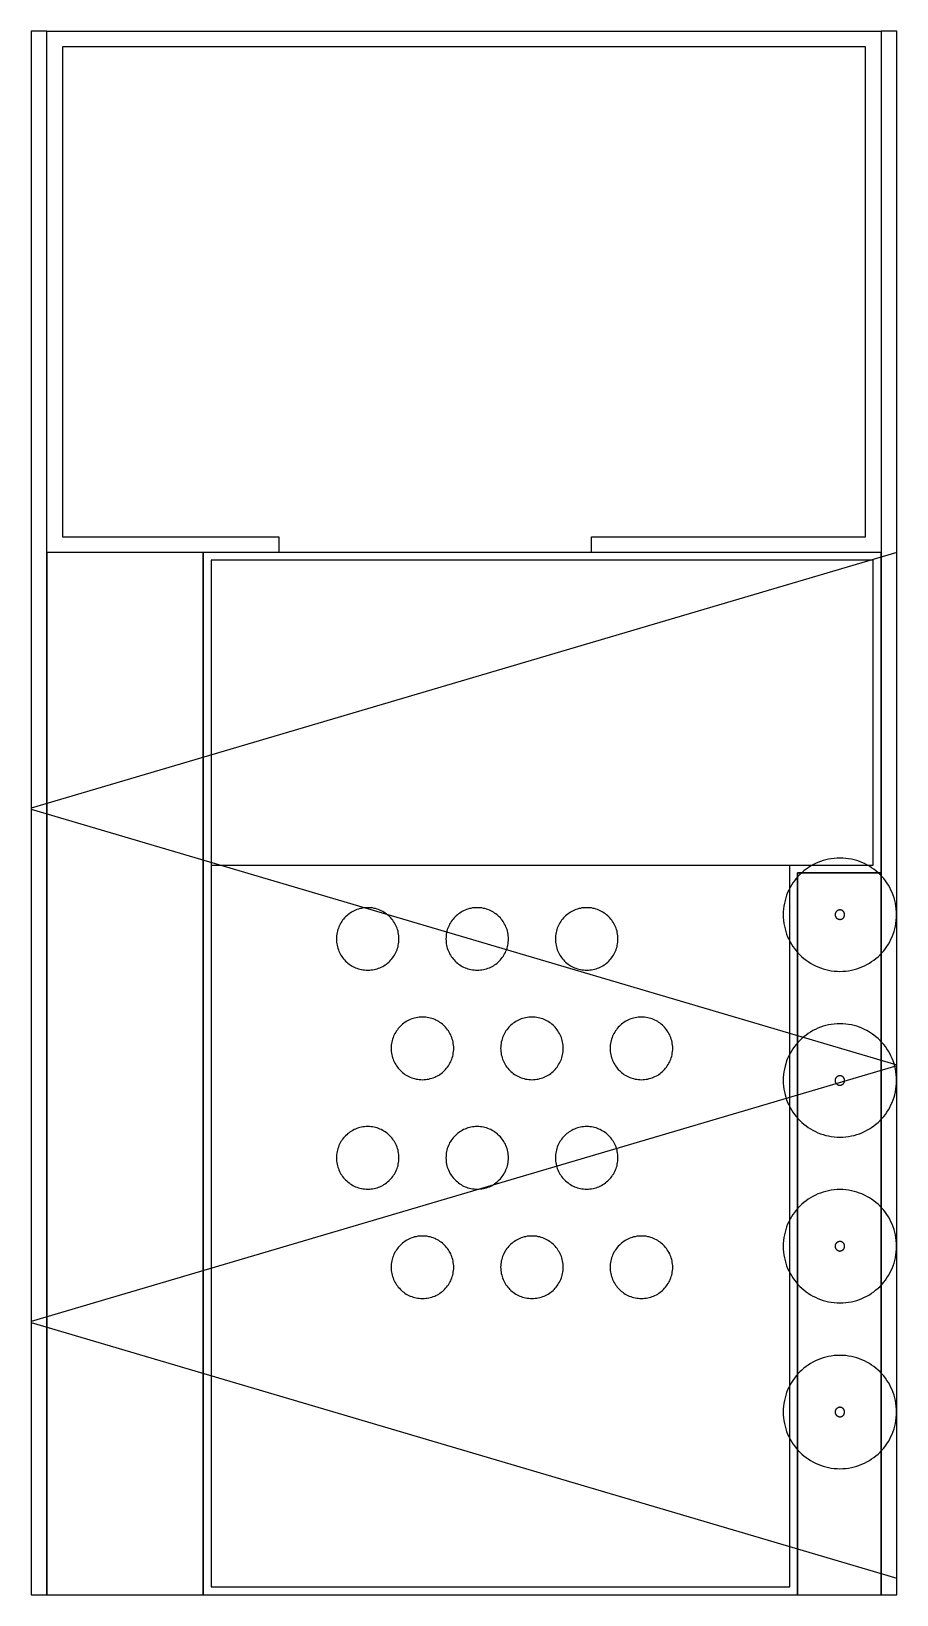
# Model space of a CAD drawing. Header units: inches. Extents: x -452 to 212, y -400 to 800.
import ezdxf

# ---------------------------------------------------------------- set-up
doc = ezdxf.new("R2010")
doc.units = ezdxf.units.IN
doc.header["$MEASUREMENT"] = 0
doc.layers.get('0').update_dxf_attribs({"true_color": 0xffffff})

# ---------------------------------------------------------------- blocks, each defined once
blk = doc.blocks.new('Line001')
at = {"color": 0}
blk.add_lwpolyline([(0, 800), (0, -400), (12, -400), (12, 800)], close=True, dxfattribs=at)

msp = doc.modelspace()

# ---------------------------------------------------------------- linework, layer by layer
at = {"color": 92, "true_color": 0x0fcd11}
msp.add_lwpolyline([(-22.1, 412), (188, 412), (188, 788), (-428, 788), (-428, 412), (-262.1, 412), (-262.1, 400), (-440, 400), (-440, 800), (200, 800), (200, 400), (-22.1, 400)], close=True, dxfattribs=at)
at = {"color": 83, "true_color": 0x83db4b}
msp.add_lwpolyline([(-320, 400), (-440, 400), (-440, -400), (-320, -400)], close=True, dxfattribs=at)
at = {"color": 190, "true_color": 0x7509ff}
msp.add_lwpolyline([(200, 400), (-320, 400), (-320, -400), (200, -400)], close=True, dxfattribs=at)
at = {"color": 46, "true_color": 0x755117}
for points in [[(200, 400), (-320, 400), (-320, -400), (136, -400), (136, 154), (200, 154)], [(194, 394), (-314, 394), (-314, -394), (130, -394), (130, 160), (194, 160)]]:
    msp.add_lwpolyline(points, close=True, dxfattribs=at)
at = {"color": 8, "true_color": 0x8e886c}
msp.add_lwpolyline([(194, 394), (-314, 394), (-314, 160), (194, 160)], close=True, dxfattribs=at)
at = {"color": 96, "true_color": 0x068706}
for points in [[(211.9, 121.9), (211.9, 124.2), (211.7, 126.4), (211.4, 128.6), (211, 130.7), (210.5, 132.8), (210, 134.9), (209.3, 136.9), (208.5, 138.9), (207.6, 140.8), (206.7, 142.7), (205.6, 144.5), (204.5, 146.3), (203.3, 148), (202, 149.6), (200.6, 151.2), (199.2, 152.7), (197.7, 154.1), (196.1, 155.5), (194.4, 156.8), (192.7, 158), (191, 159.1), (189.1, 160.2), (187.3, 161.2), (185.3, 162), (183.4, 162.8), (181.3, 163.5), (179.3, 164.1), (177.2, 164.6), (175, 164.9), (172.9, 165.2), (170.6, 165.4), (168.4, 165.4), (166.2, 165.4), (164, 165.2), (161.8, 164.9), (159.6, 164.6), (157.5, 164.1), (155.5, 163.5), (153.5, 162.8), (151.5, 162), (149.6, 161.2), (147.7, 160.2), (145.9, 159.1), (144.1, 158), (142.4, 156.8), (140.7, 155.5), (139.2, 154.1), (137.7, 152.7), (136.2, 151.2), (134.8, 149.6), (133.6, 148), (132.3, 146.3), (131.2, 144.5), (130.2, 142.7), (129.2, 140.8), (128.3, 138.9), (127.5, 136.9), (126.9, 134.9), (126.3, 132.8), (125.8, 130.7), (125.4, 128.6), (125.1, 126.4), (125, 124.2), (124.9, 121.9), (125, 119.7), (125.1, 117.5), (125.4, 115.3), (125.8, 113.2), (126.3, 111.1), (126.9, 109), (127.5, 107), (128.3, 105), (129.2, 103.1), (130.2, 101.2), (131.2, 99.4), (132.3, 97.6), (133.6, 95.9), (134.8, 94.3), (136.2, 92.7), (137.7, 91.2), (139.2, 89.7), (140.7, 88.4), (142.4, 87.1), (144.1, 85.9), (145.9, 84.7), (147.7, 83.7), (149.6, 82.7), (151.5, 81.9), (153.5, 81.1), (155.5, 80.4), (157.5, 79.8), (159.6, 79.3), (161.8, 78.9), (164, 78.7), (166.2, 78.5), (168.4, 78.4), (170.6, 78.5), (172.9, 78.7), (175, 78.9), (177.2, 79.3), (179.3, 79.8), (181.3, 80.4), (183.4, 81.1), (185.3, 81.9), (187.3, 82.7), (189.1, 83.7), (191, 84.7), (192.7, 85.9), (194.4, 87.1), (196.1, 88.4), (197.7, 89.7), (199.2, 91.2), (200.6, 92.7), (202, 94.3), (203.3, 95.9), (204.5, 97.6), (205.6, 99.4), (206.7, 101.2), (207.6, 103.1), (208.5, 105), (209.3, 107), (210, 109), (210.5, 111.1), (211, 113.2), (211.4, 115.3), (211.7, 117.5), (211.9, 119.7)], [(172, 121.9), (172, 122.1), (172, 122.3), (172, 122.5), (172, 122.7), (171.9, 122.9), (171.9, 123), (171.8, 123.2), (171.8, 123.4), (171.7, 123.5), (171.6, 123.7), (171.5, 123.8), (171.4, 124), (171.3, 124.1), (171.2, 124.3), (171.1, 124.4), (171, 124.5), (170.8, 124.6), (170.7, 124.7), (170.6, 124.9), (170.4, 125), (170.3, 125.1), (170.1, 125.1), (170, 125.2), (169.8, 125.3), (169.7, 125.4), (169.5, 125.4), (169.3, 125.5), (169.1, 125.5), (169, 125.5), (168.8, 125.6), (168.6, 125.6), (168.4, 125.6), (168.2, 125.6), (168, 125.6), (167.9, 125.5), (167.7, 125.5), (167.5, 125.5), (167.3, 125.4), (167.2, 125.4), (167, 125.3), (166.8, 125.2), (166.7, 125.1), (166.5, 125.1), (166.4, 125), (166.2, 124.9), (166.1, 124.7), (166, 124.6), (165.8, 124.5), (165.7, 124.4), (165.6, 124.3), (165.5, 124.1), (165.4, 124), (165.3, 123.8), (165.2, 123.7), (165.1, 123.5), (165.1, 123.4), (165, 123.2), (164.9, 123), (164.9, 122.9), (164.8, 122.7), (164.8, 122.5), (164.8, 122.3), (164.8, 122.1), (164.8, 121.9), (164.8, 121.8), (164.8, 121.6), (164.8, 121.4), (164.8, 121.2), (164.9, 121), (164.9, 120.9), (165, 120.7), (165.1, 120.5), (165.1, 120.4), (165.2, 120.2), (165.3, 120.1), (165.4, 119.9), (165.5, 119.8), (165.6, 119.6), (165.7, 119.5), (165.8, 119.4), (166, 119.3), (166.1, 119.1), (166.2, 119), (166.4, 118.9), (166.5, 118.8), (166.7, 118.8), (166.8, 118.7), (167, 118.6), (167.2, 118.5), (167.3, 118.5), (167.5, 118.4), (167.7, 118.4), (167.9, 118.4), (168, 118.3), (168.2, 118.3), (168.4, 118.3), (168.6, 118.3), (168.8, 118.3), (169, 118.4), (169.1, 118.4), (169.3, 118.4), (169.5, 118.5), (169.7, 118.5), (169.8, 118.6), (170, 118.7), (170.1, 118.8), (170.3, 118.8), (170.4, 118.9), (170.6, 119), (170.7, 119.1), (170.8, 119.3), (171, 119.4), (171.1, 119.5), (171.2, 119.6), (171.3, 119.8), (171.4, 119.9), (171.5, 120.1), (171.6, 120.2), (171.7, 120.4), (171.8, 120.5), (171.8, 120.7), (171.9, 120.9), (171.9, 121), (172, 121.2), (172, 121.4), (172, 121.6), (172, 121.8)], [(211.9, -5.3), (211.9, -3.1), (211.7, -0.8), (211.4, 1.3), (211, 3.5), (210.5, 5.6), (210, 7.6), (209.3, 9.7), (208.5, 11.6), (207.6, 13.6), (206.7, 15.4), (205.6, 17.3), (204.5, 19), (203.3, 20.7), (202, 22.4), (200.6, 23.9), (199.2, 25.5), (197.7, 26.9), (196.1, 28.3), (194.4, 29.6), (192.7, 30.8), (191, 31.9), (189.1, 33), (187.3, 33.9), (185.3, 34.8), (183.4, 35.6), (181.3, 36.3), (179.3, 36.8), (177.2, 37.3), (175, 37.7), (172.9, 38), (170.6, 38.2), (168.4, 38.2), (166.2, 38.2), (164, 38), (161.8, 37.7), (159.6, 37.3), (157.5, 36.8), (155.5, 36.3), (153.5, 35.6), (151.5, 34.8), (149.6, 33.9), (147.7, 33), (145.9, 31.9), (144.1, 30.8), (142.4, 29.6), (140.7, 28.3), (139.2, 26.9), (137.7, 25.5), (136.2, 23.9), (134.8, 22.4), (133.6, 20.7), (132.3, 19), (131.2, 17.3), (130.2, 15.4), (129.2, 13.6), (128.3, 11.6), (127.5, 9.7), (126.9, 7.6), (126.3, 5.6), (125.8, 3.5), (125.4, 1.3), (125.1, -0.8), (125, -3.1), (124.9, -5.3), (125, -7.5), (125.1, -9.7), (125.4, -11.9), (125.8, -14.1), (126.3, -16.2), (126.9, -18.2), (127.5, -20.2), (128.3, -22.2), (129.2, -24.1), (130.2, -26), (131.2, -27.8), (132.3, -29.6), (133.6, -31.3), (134.8, -33), (136.2, -34.5), (137.7, -36), (139.2, -37.5), (140.7, -38.9), (142.4, -40.1), (144.1, -41.4), (145.9, -42.5), (147.7, -43.5), (149.6, -44.5), (151.5, -45.4), (153.5, -46.2), (155.5, -46.8), (157.5, -47.4), (159.6, -47.9), (161.8, -48.3), (164, -48.6), (166.2, -48.7), (168.4, -48.8), (170.6, -48.7), (172.9, -48.6), (175, -48.3), (177.2, -47.9), (179.3, -47.4), (181.3, -46.8), (183.4, -46.2), (185.3, -45.4), (187.3, -44.5), (189.1, -43.5), (191, -42.5), (192.7, -41.4), (194.4, -40.1), (196.1, -38.9), (197.7, -37.5), (199.2, -36), (200.6, -34.5), (202, -33), (203.3, -31.3), (204.5, -29.6), (205.6, -27.8), (206.7, -26), (207.6, -24.1), (208.5, -22.2), (209.3, -20.2), (210, -18.2), (210.5, -16.2), (211, -14.1), (211.4, -11.9), (211.7, -9.7), (211.9, -7.5)], [(172, -5.3), (172, -5.1), (172, -4.9), (172, -4.7), (172, -4.6), (171.9, -4.4), (171.9, -4.2), (171.8, -4), (171.8, -3.9), (171.7, -3.7), (171.6, -3.6), (171.5, -3.4), (171.4, -3.3), (171.3, -3.1), (171.2, -3), (171.1, -2.9), (171, -2.7), (170.8, -2.6), (170.7, -2.5), (170.6, -2.4), (170.4, -2.3), (170.3, -2.2), (170.1, -2.1), (170, -2), (169.8, -1.9), (169.7, -1.9), (169.5, -1.8), (169.3, -1.8), (169.1, -1.7), (169, -1.7), (168.8, -1.7), (168.6, -1.7), (168.4, -1.7), (168.2, -1.7), (168, -1.7), (167.9, -1.7), (167.7, -1.7), (167.5, -1.8), (167.3, -1.8), (167.2, -1.9), (167, -1.9), (166.8, -2), (166.7, -2.1), (166.5, -2.2), (166.4, -2.3), (166.2, -2.4), (166.1, -2.5), (166, -2.6), (165.8, -2.7), (165.7, -2.9), (165.6, -3), (165.5, -3.1), (165.4, -3.3), (165.3, -3.4), (165.2, -3.6), (165.1, -3.7), (165.1, -3.9), (165, -4), (164.9, -4.2), (164.9, -4.4), (164.8, -4.6), (164.8, -4.7), (164.8, -4.9), (164.8, -5.1), (164.8, -5.3), (164.8, -5.5), (164.8, -5.7), (164.8, -5.8), (164.8, -6), (164.9, -6.2), (164.9, -6.4), (165, -6.5), (165.1, -6.7), (165.1, -6.9), (165.2, -7), (165.3, -7.2), (165.4, -7.3), (165.5, -7.5), (165.6, -7.6), (165.7, -7.7), (165.8, -7.9), (166, -8), (166.1, -8.1), (166.2, -8.2), (166.4, -8.3), (166.5, -8.4), (166.7, -8.5), (166.8, -8.6), (167, -8.6), (167.2, -8.7), (167.3, -8.8), (167.5, -8.8), (167.7, -8.9), (167.9, -8.9), (168, -8.9), (168.2, -8.9), (168.4, -8.9), (168.6, -8.9), (168.8, -8.9), (169, -8.9), (169.1, -8.9), (169.3, -8.8), (169.5, -8.8), (169.7, -8.7), (169.8, -8.6), (170, -8.6), (170.1, -8.5), (170.3, -8.4), (170.4, -8.3), (170.6, -8.2), (170.7, -8.1), (170.8, -8), (171, -7.9), (171.1, -7.7), (171.2, -7.6), (171.3, -7.5), (171.4, -7.3), (171.5, -7.2), (171.6, -7), (171.7, -6.9), (171.8, -6.7), (171.8, -6.5), (171.9, -6.4), (171.9, -6.2), (172, -6), (172, -5.8), (172, -5.7), (172, -5.5)], [(211.9, -132.5), (211.9, -130.3), (211.7, -128.1), (211.4, -125.9), (211, -123.8), (210.5, -121.7), (210, -119.6), (209.3, -117.6), (208.5, -115.6), (207.6, -113.7), (206.7, -111.8), (205.6, -110), (204.5, -108.2), (203.3, -106.5), (202, -104.9), (200.6, -103.3), (199.2, -101.8), (197.7, -100.3), (196.1, -99), (194.4, -97.7), (192.7, -96.5), (191, -95.3), (189.1, -94.3), (187.3, -93.3), (185.3, -92.4), (183.4, -91.7), (181.3, -91), (179.3, -90.4), (177.2, -89.9), (175, -89.5), (172.9, -89.3), (170.6, -89.1), (168.4, -89), (166.2, -89.1), (164, -89.3), (161.8, -89.5), (159.6, -89.9), (157.5, -90.4), (155.5, -91), (153.5, -91.7), (151.5, -92.4), (149.6, -93.3), (147.7, -94.3), (145.9, -95.3), (144.1, -96.5), (142.4, -97.7), (140.7, -99), (139.2, -100.3), (137.7, -101.8), (136.2, -103.3), (134.8, -104.9), (133.6, -106.5), (132.3, -108.2), (131.2, -110), (130.2, -111.8), (129.2, -113.7), (128.3, -115.6), (127.5, -117.6), (126.9, -119.6), (126.3, -121.7), (125.8, -123.8), (125.4, -125.9), (125.1, -128.1), (125, -130.3), (124.9, -132.5), (125, -134.8), (125.1, -137), (125.4, -139.2), (125.8, -141.3), (126.3, -143.4), (126.9, -145.5), (127.5, -147.5), (128.3, -149.5), (129.2, -151.4), (130.2, -153.3), (131.2, -155.1), (132.3, -156.8), (133.6, -158.6), (134.8, -160.2), (136.2, -161.8), (137.7, -163.3), (139.2, -164.7), (140.7, -166.1), (142.4, -167.4), (144.1, -168.6), (145.9, -169.7), (147.7, -170.8), (149.6, -171.7), (151.5, -172.6), (153.5, -173.4), (155.5, -174.1), (157.5, -174.7), (159.6, -175.2), (161.8, -175.5), (164, -175.8), (166.2, -176), (168.4, -176), (170.6, -176), (172.9, -175.8), (175, -175.5), (177.2, -175.2), (179.3, -174.7), (181.3, -174.1), (183.4, -173.4), (185.3, -172.6), (187.3, -171.7), (189.1, -170.8), (191, -169.7), (192.7, -168.6), (194.4, -167.4), (196.1, -166.1), (197.7, -164.7), (199.2, -163.3), (200.6, -161.8), (202, -160.2), (203.3, -158.6), (204.5, -156.8), (205.6, -155.1), (206.7, -153.3), (207.6, -151.4), (208.5, -149.5), (209.3, -147.5), (210, -145.5), (210.5, -143.4), (211, -141.3), (211.4, -139.2), (211.7, -137), (211.9, -134.8)], [(172, -132.5), (172, -132.3), (172, -132.2), (172, -132), (172, -131.8), (171.9, -131.6), (171.9, -131.5), (171.8, -131.3), (171.8, -131.1), (171.7, -131), (171.6, -130.8), (171.5, -130.6), (171.4, -130.5), (171.3, -130.4), (171.2, -130.2), (171.1, -130.1), (171, -130), (170.8, -129.8), (170.7, -129.7), (170.6, -129.6), (170.4, -129.5), (170.3, -129.4), (170.1, -129.3), (170, -129.3), (169.8, -129.2), (169.7, -129.1), (169.5, -129.1), (169.3, -129), (169.1, -129), (169, -128.9), (168.8, -128.9), (168.6, -128.9), (168.4, -128.9), (168.2, -128.9), (168, -128.9), (167.9, -128.9), (167.7, -129), (167.5, -129), (167.3, -129.1), (167.2, -129.1), (167, -129.2), (166.8, -129.3), (166.7, -129.3), (166.5, -129.4), (166.4, -129.5), (166.2, -129.6), (166.1, -129.7), (166, -129.8), (165.8, -130), (165.7, -130.1), (165.6, -130.2), (165.5, -130.4), (165.4, -130.5), (165.3, -130.6), (165.2, -130.8), (165.1, -131), (165.1, -131.1), (165, -131.3), (164.9, -131.5), (164.9, -131.6), (164.8, -131.8), (164.8, -132), (164.8, -132.2), (164.8, -132.3), (164.8, -132.5), (164.8, -132.7), (164.8, -132.9), (164.8, -133.1), (164.8, -133.3), (164.9, -133.4), (164.9, -133.6), (165, -133.8), (165.1, -133.9), (165.1, -134.1), (165.2, -134.3), (165.3, -134.4), (165.4, -134.6), (165.5, -134.7), (165.6, -134.8), (165.7, -135), (165.8, -135.1), (166, -135.2), (166.1, -135.3), (166.2, -135.4), (166.4, -135.5), (166.5, -135.6), (166.7, -135.7), (166.8, -135.8), (167, -135.9), (167.2, -135.9), (167.3, -136), (167.5, -136), (167.7, -136.1), (167.9, -136.1), (168, -136.1), (168.2, -136.2), (168.4, -136.2), (168.6, -136.2), (168.8, -136.1), (169, -136.1), (169.1, -136.1), (169.3, -136), (169.5, -136), (169.7, -135.9), (169.8, -135.9), (170, -135.8), (170.1, -135.7), (170.3, -135.6), (170.4, -135.5), (170.6, -135.4), (170.7, -135.3), (170.8, -135.2), (171, -135.1), (171.1, -135), (171.2, -134.8), (171.3, -134.7), (171.4, -134.6), (171.5, -134.4), (171.6, -134.3), (171.7, -134.1), (171.8, -133.9), (171.8, -133.8), (171.9, -133.6), (171.9, -133.4), (172, -133.3), (172, -133.1), (172, -132.9), (172, -132.7)], [(211.9, -259.8), (211.9, -257.5), (211.7, -255.3), (211.4, -253.2), (211, -251), (210.5, -248.9), (210, -246.8), (209.3, -244.8), (208.5, -242.8), (207.6, -240.9), (206.7, -239), (205.6, -237.2), (204.5, -235.5), (203.3, -233.8), (202, -232.1), (200.6, -230.5), (199.2, -229), (197.7, -227.6), (196.1, -226.2), (194.4, -224.9), (192.7, -223.7), (191, -222.6), (189.1, -221.5), (187.3, -220.6), (185.3, -219.7), (183.4, -218.9), (181.3, -218.2), (179.3, -217.6), (177.2, -217.2), (175, -216.8), (172.9, -216.5), (170.6, -216.3), (168.4, -216.3), (166.2, -216.3), (164, -216.5), (161.8, -216.8), (159.6, -217.2), (157.5, -217.6), (155.5, -218.2), (153.5, -218.9), (151.5, -219.7), (149.6, -220.6), (147.7, -221.5), (145.9, -222.6), (144.1, -223.7), (142.4, -224.9), (140.7, -226.2), (139.2, -227.6), (137.7, -229), (136.2, -230.5), (134.8, -232.1), (133.6, -233.8), (132.3, -235.5), (131.2, -237.2), (130.2, -239), (129.2, -240.9), (128.3, -242.8), (127.5, -244.8), (126.9, -246.8), (126.3, -248.9), (125.8, -251), (125.4, -253.2), (125.1, -255.3), (125, -257.5), (124.9, -259.8), (125, -262), (125.1, -264.2), (125.4, -266.4), (125.8, -268.5), (126.3, -270.6), (126.9, -272.7), (127.5, -274.7), (128.3, -276.7), (129.2, -278.6), (130.2, -280.5), (131.2, -282.3), (132.3, -284.1), (133.6, -285.8), (134.8, -287.4), (136.2, -289), (137.7, -290.5), (139.2, -292), (140.7, -293.3), (142.4, -294.6), (144.1, -295.8), (145.9, -297), (147.7, -298), (149.6, -299), (151.5, -299.9), (153.5, -300.6), (155.5, -301.3), (157.5, -301.9), (159.6, -302.4), (161.8, -302.8), (164, -303.1), (166.2, -303.2), (168.4, -303.3), (170.6, -303.2), (172.9, -303.1), (175, -302.8), (177.2, -302.4), (179.3, -301.9), (181.3, -301.3), (183.4, -300.6), (185.3, -299.9), (187.3, -299), (189.1, -298), (191, -297), (192.7, -295.8), (194.4, -294.6), (196.1, -293.3), (197.7, -292), (199.2, -290.5), (200.6, -289), (202, -287.4), (203.3, -285.8), (204.5, -284.1), (205.6, -282.3), (206.7, -280.5), (207.6, -278.6), (208.5, -276.7), (209.3, -274.7), (210, -272.7), (210.5, -270.6), (211, -268.5), (211.4, -266.4), (211.7, -264.2), (211.9, -262)], [(172, -259.8), (172, -259.6), (172, -259.4), (172, -259.2), (172, -259), (171.9, -258.9), (171.9, -258.7), (171.8, -258.5), (171.8, -258.4), (171.7, -258.2), (171.6, -258), (171.5, -257.9), (171.4, -257.7), (171.3, -257.6), (171.2, -257.5), (171.1, -257.3), (171, -257.2), (170.8, -257.1), (170.7, -257), (170.6, -256.9), (170.4, -256.8), (170.3, -256.7), (170.1, -256.6), (170, -256.5), (169.8, -256.4), (169.7, -256.4), (169.5, -256.3), (169.3, -256.3), (169.1, -256.2), (169, -256.2), (168.8, -256.2), (168.6, -256.1), (168.4, -256.1), (168.2, -256.1), (168, -256.2), (167.9, -256.2), (167.7, -256.2), (167.5, -256.3), (167.3, -256.3), (167.2, -256.4), (167, -256.4), (166.8, -256.5), (166.7, -256.6), (166.5, -256.7), (166.4, -256.8), (166.2, -256.9), (166.1, -257), (166, -257.1), (165.8, -257.2), (165.7, -257.3), (165.6, -257.5), (165.5, -257.6), (165.4, -257.7), (165.3, -257.9), (165.2, -258), (165.1, -258.2), (165.1, -258.4), (165, -258.5), (164.9, -258.7), (164.9, -258.9), (164.8, -259), (164.8, -259.2), (164.8, -259.4), (164.8, -259.6), (164.8, -259.8), (164.8, -260), (164.8, -260.1), (164.8, -260.3), (164.8, -260.5), (164.9, -260.7), (164.9, -260.8), (165, -261), (165.1, -261.2), (165.1, -261.3), (165.2, -261.5), (165.3, -261.7), (165.4, -261.8), (165.5, -261.9), (165.6, -262.1), (165.7, -262.2), (165.8, -262.3), (166, -262.5), (166.1, -262.6), (166.2, -262.7), (166.4, -262.8), (166.5, -262.9), (166.7, -263), (166.8, -263), (167, -263.1), (167.2, -263.2), (167.3, -263.2), (167.5, -263.3), (167.7, -263.3), (167.9, -263.4), (168, -263.4), (168.2, -263.4), (168.4, -263.4), (168.6, -263.4), (168.8, -263.4), (169, -263.4), (169.1, -263.3), (169.3, -263.3), (169.5, -263.2), (169.7, -263.2), (169.8, -263.1), (170, -263), (170.1, -263), (170.3, -262.9), (170.4, -262.8), (170.6, -262.7), (170.7, -262.6), (170.8, -262.5), (171, -262.3), (171.1, -262.2), (171.2, -262.1), (171.3, -261.9), (171.4, -261.8), (171.5, -261.7), (171.6, -261.5), (171.7, -261.3), (171.8, -261.2), (171.8, -261), (171.9, -260.8), (171.9, -260.7), (172, -260.5), (172, -260.3), (172, -260.1), (172, -260)]]:
    msp.add_lwpolyline(points, close=True, dxfattribs=at)
at = {"color": 190, "true_color": 0x6f17f7}
msp.add_lwpolyline([(200, 154), (136, 154), (136, -400), (200, -400)], close=True, dxfattribs=at)
at = {"color": 63, "true_color": 0xadbb4f}
for points in [[(-169.9, 103.3), (-169.9, 104.6), (-170, 105.8), (-170.2, 107), (-170.4, 108.2), (-170.6, 109.3), (-171, 110.5), (-171.3, 111.6), (-171.8, 112.7), (-172.2, 113.7), (-172.8, 114.8), (-173.4, 115.8), (-174, 116.7), (-174.6, 117.7), (-175.4, 118.6), (-176.1, 119.5), (-176.9, 120.3), (-177.7, 121.1), (-178.6, 121.9), (-179.5, 122.6), (-180.5, 123.2), (-181.4, 123.9), (-182.4, 124.4), (-183.5, 125), (-184.5, 125.4), (-185.6, 125.9), (-186.7, 126.3), (-187.9, 126.6), (-189, 126.8), (-190.2, 127.1), (-191.4, 127.2), (-192.6, 127.3), (-193.9, 127.3), (-195.1, 127.3), (-196.3, 127.2), (-197.5, 127.1), (-198.7, 126.8), (-199.9, 126.6), (-201, 126.3), (-202.1, 125.9), (-203.2, 125.4), (-204.3, 125), (-205.3, 124.4), (-206.3, 123.9), (-207.3, 123.2), (-208.2, 122.6), (-209.1, 121.9), (-210, 121.1), (-210.8, 120.3), (-211.6, 119.5), (-212.4, 118.6), (-213.1, 117.7), (-213.8, 116.7), (-214.4, 115.8), (-215, 114.8), (-215.5, 113.7), (-216, 112.7), (-216.4, 111.6), (-216.8, 110.5), (-217.1, 109.3), (-217.4, 108.2), (-217.6, 107), (-217.8, 105.8), (-217.8, 104.6), (-217.9, 103.3), (-217.8, 102.1), (-217.8, 100.9), (-217.6, 99.7), (-217.4, 98.5), (-217.1, 97.3), (-216.8, 96.2), (-216.4, 95.1), (-216, 94), (-215.5, 92.9), (-215, 91.9), (-214.4, 90.9), (-213.8, 89.9), (-213.1, 89), (-212.4, 88.1), (-211.6, 87.2), (-210.8, 86.4), (-210, 85.6), (-209.1, 84.8), (-208.2, 84.1), (-207.3, 83.4), (-206.3, 82.8), (-205.3, 82.2), (-204.3, 81.7), (-203.2, 81.2), (-202.1, 80.8), (-201, 80.4), (-199.9, 80.1), (-198.7, 79.8), (-197.5, 79.6), (-196.3, 79.5), (-195.1, 79.4), (-193.9, 79.3), (-192.6, 79.4), (-191.4, 79.5), (-190.2, 79.6), (-189, 79.8), (-187.9, 80.1), (-186.7, 80.4), (-185.6, 80.8), (-184.5, 81.2), (-183.5, 81.7), (-182.4, 82.2), (-181.4, 82.8), (-180.5, 83.4), (-179.5, 84.1), (-178.6, 84.8), (-177.7, 85.6), (-176.9, 86.4), (-176.1, 87.2), (-175.4, 88.1), (-174.6, 89), (-174, 89.9), (-173.4, 90.9), (-172.8, 91.9), (-172.2, 92.9), (-171.8, 94), (-171.3, 95.1), (-171, 96.2), (-170.6, 97.3), (-170.4, 98.5), (-170.2, 99.7), (-170, 100.9), (-169.9, 102.1)], [(-85.9, 103.3), (-85.9, 104.6), (-86, 105.8), (-86.2, 107), (-86.4, 108.2), (-86.6, 109.3), (-87, 110.5), (-87.3, 111.6), (-87.8, 112.7), (-88.2, 113.7), (-88.8, 114.8), (-89.4, 115.8), (-90, 116.7), (-90.6, 117.7), (-91.4, 118.6), (-92.1, 119.5), (-92.9, 120.3), (-93.7, 121.1), (-94.6, 121.9), (-95.5, 122.6), (-96.5, 123.2), (-97.4, 123.9), (-98.4, 124.4), (-99.5, 125), (-100.5, 125.4), (-101.6, 125.9), (-102.7, 126.3), (-103.9, 126.6), (-105, 126.8), (-106.2, 127.1), (-107.4, 127.2), (-108.6, 127.3), (-109.9, 127.3), (-111.1, 127.3), (-112.3, 127.2), (-113.5, 127.1), (-114.7, 126.8), (-115.9, 126.6), (-117, 126.3), (-118.1, 125.9), (-119.2, 125.4), (-120.3, 125), (-121.3, 124.4), (-122.3, 123.9), (-123.3, 123.2), (-124.2, 122.6), (-125.1, 121.9), (-126, 121.1), (-126.8, 120.3), (-127.6, 119.5), (-128.4, 118.6), (-129.1, 117.7), (-129.8, 116.7), (-130.4, 115.8), (-131, 114.8), (-131.5, 113.7), (-132, 112.7), (-132.4, 111.6), (-132.8, 110.5), (-133.1, 109.3), (-133.4, 108.2), (-133.6, 107), (-133.8, 105.8), (-133.8, 104.6), (-133.9, 103.3), (-133.8, 102.1), (-133.8, 100.9), (-133.6, 99.7), (-133.4, 98.5), (-133.1, 97.3), (-132.8, 96.2), (-132.4, 95.1), (-132, 94), (-131.5, 92.9), (-131, 91.9), (-130.4, 90.9), (-129.8, 89.9), (-129.1, 89), (-128.4, 88.1), (-127.6, 87.2), (-126.8, 86.4), (-126, 85.6), (-125.1, 84.8), (-124.2, 84.1), (-123.3, 83.4), (-122.3, 82.8), (-121.3, 82.2), (-120.3, 81.7), (-119.2, 81.2), (-118.1, 80.8), (-117, 80.4), (-115.9, 80.1), (-114.7, 79.8), (-113.5, 79.6), (-112.3, 79.5), (-111.1, 79.4), (-109.9, 79.3), (-108.6, 79.4), (-107.4, 79.5), (-106.2, 79.6), (-105, 79.8), (-103.9, 80.1), (-102.7, 80.4), (-101.6, 80.8), (-100.5, 81.2), (-99.5, 81.7), (-98.4, 82.2), (-97.4, 82.8), (-96.5, 83.4), (-95.5, 84.1), (-94.6, 84.8), (-93.7, 85.6), (-92.9, 86.4), (-92.1, 87.2), (-91.4, 88.1), (-90.6, 89), (-90, 89.9), (-89.4, 90.9), (-88.8, 91.9), (-88.2, 92.9), (-87.8, 94), (-87.3, 95.1), (-87, 96.2), (-86.6, 97.3), (-86.4, 98.5), (-86.2, 99.7), (-86, 100.9), (-85.9, 102.1)], [(-1.9, 103.3), (-1.9, 104.6), (-2, 105.8), (-2.2, 107), (-2.4, 108.2), (-2.6, 109.3), (-3, 110.5), (-3.3, 111.6), (-3.8, 112.7), (-4.2, 113.7), (-4.8, 114.8), (-5.4, 115.8), (-6, 116.7), (-6.6, 117.7), (-7.4, 118.6), (-8.1, 119.5), (-8.9, 120.3), (-9.7, 121.1), (-10.6, 121.9), (-11.5, 122.6), (-12.5, 123.2), (-13.4, 123.9), (-14.4, 124.4), (-15.5, 125), (-16.5, 125.4), (-17.6, 125.9), (-18.7, 126.3), (-19.9, 126.6), (-21, 126.8), (-22.2, 127.1), (-23.4, 127.2), (-24.6, 127.3), (-25.9, 127.3), (-27.1, 127.3), (-28.3, 127.2), (-29.5, 127.1), (-30.7, 126.8), (-31.9, 126.6), (-33, 126.3), (-34.1, 125.9), (-35.2, 125.4), (-36.3, 125), (-37.3, 124.4), (-38.3, 123.9), (-39.3, 123.2), (-40.2, 122.6), (-41.1, 121.9), (-42, 121.1), (-42.8, 120.3), (-43.6, 119.5), (-44.4, 118.6), (-45.1, 117.7), (-45.8, 116.7), (-46.4, 115.8), (-47, 114.8), (-47.5, 113.7), (-48, 112.7), (-48.4, 111.6), (-48.8, 110.5), (-49.1, 109.3), (-49.4, 108.2), (-49.6, 107), (-49.8, 105.8), (-49.8, 104.6), (-49.9, 103.3), (-49.8, 102.1), (-49.8, 100.9), (-49.6, 99.7), (-49.4, 98.5), (-49.1, 97.3), (-48.8, 96.2), (-48.4, 95.1), (-48, 94), (-47.5, 92.9), (-47, 91.9), (-46.4, 90.9), (-45.8, 89.9), (-45.1, 89), (-44.4, 88.1), (-43.6, 87.2), (-42.8, 86.4), (-42, 85.6), (-41.1, 84.8), (-40.2, 84.1), (-39.3, 83.4), (-38.3, 82.8), (-37.3, 82.2), (-36.3, 81.7), (-35.2, 81.2), (-34.1, 80.8), (-33, 80.4), (-31.9, 80.1), (-30.7, 79.8), (-29.5, 79.6), (-28.3, 79.5), (-27.1, 79.4), (-25.9, 79.3), (-24.6, 79.4), (-23.4, 79.5), (-22.2, 79.6), (-21, 79.8), (-19.9, 80.1), (-18.7, 80.4), (-17.6, 80.8), (-16.5, 81.2), (-15.5, 81.7), (-14.4, 82.2), (-13.4, 82.8), (-12.5, 83.4), (-11.5, 84.1), (-10.6, 84.8), (-9.7, 85.6), (-8.9, 86.4), (-8.1, 87.2), (-7.4, 88.1), (-6.6, 89), (-6, 89.9), (-5.4, 90.9), (-4.8, 91.9), (-4.2, 92.9), (-3.8, 94), (-3.3, 95.1), (-3, 96.2), (-2.6, 97.3), (-2.4, 98.5), (-2.2, 99.7), (-2, 100.9), (-1.9, 102.1)], [(-127.9, 19.3), (-127.9, 20.6), (-128, 21.8), (-128.2, 23), (-128.4, 24.2), (-128.6, 25.3), (-129, 26.5), (-129.3, 27.6), (-129.8, 28.7), (-130.2, 29.7), (-130.8, 30.8), (-131.4, 31.8), (-132, 32.7), (-132.6, 33.7), (-133.4, 34.6), (-134.1, 35.5), (-134.9, 36.3), (-135.7, 37.1), (-136.6, 37.9), (-137.5, 38.6), (-138.5, 39.2), (-139.4, 39.9), (-140.4, 40.4), (-141.5, 41), (-142.5, 41.4), (-143.6, 41.9), (-144.7, 42.3), (-145.9, 42.6), (-147, 42.8), (-148.2, 43.1), (-149.4, 43.2), (-150.6, 43.3), (-151.9, 43.3), (-153.1, 43.3), (-154.3, 43.2), (-155.5, 43.1), (-156.7, 42.8), (-157.9, 42.6), (-159, 42.3), (-160.1, 41.9), (-161.2, 41.4), (-162.3, 41), (-163.3, 40.4), (-164.3, 39.9), (-165.3, 39.2), (-166.2, 38.6), (-167.1, 37.9), (-168, 37.1), (-168.8, 36.3), (-169.6, 35.5), (-170.4, 34.6), (-171.1, 33.7), (-171.8, 32.7), (-172.4, 31.8), (-173, 30.8), (-173.5, 29.7), (-174, 28.7), (-174.4, 27.6), (-174.8, 26.5), (-175.1, 25.3), (-175.4, 24.2), (-175.6, 23), (-175.8, 21.8), (-175.8, 20.6), (-175.9, 19.3), (-175.8, 18.1), (-175.8, 16.9), (-175.6, 15.7), (-175.4, 14.5), (-175.1, 13.3), (-174.8, 12.2), (-174.4, 11.1), (-174, 10), (-173.5, 8.9), (-173, 7.9), (-172.4, 6.9), (-171.8, 5.9), (-171.1, 5), (-170.4, 4.1), (-169.6, 3.2), (-168.8, 2.4), (-168, 1.6), (-167.1, 0.8), (-166.2, 0.1), (-165.3, -0.6), (-164.3, -1.2), (-163.3, -1.8), (-162.3, -2.3), (-161.2, -2.8), (-160.1, -3.2), (-159, -3.6), (-157.9, -3.9), (-156.7, -4.2), (-155.5, -4.4), (-154.3, -4.5), (-153.1, -4.6), (-151.9, -4.7), (-150.6, -4.6), (-149.4, -4.5), (-148.2, -4.4), (-147, -4.2), (-145.9, -3.9), (-144.7, -3.6), (-143.6, -3.2), (-142.5, -2.8), (-141.5, -2.3), (-140.4, -1.8), (-139.4, -1.2), (-138.5, -0.6), (-137.5, 0.1), (-136.6, 0.8), (-135.7, 1.6), (-134.9, 2.4), (-134.1, 3.2), (-133.4, 4.1), (-132.6, 5), (-132, 5.9), (-131.4, 6.9), (-130.8, 7.9), (-130.2, 8.9), (-129.8, 10), (-129.3, 11.1), (-129, 12.2), (-128.6, 13.3), (-128.4, 14.5), (-128.2, 15.7), (-128, 16.9), (-127.9, 18.1)], [(-43.9, 19.3), (-43.9, 20.6), (-44, 21.8), (-44.2, 23), (-44.4, 24.2), (-44.6, 25.3), (-45, 26.5), (-45.3, 27.6), (-45.8, 28.7), (-46.2, 29.7), (-46.8, 30.8), (-47.4, 31.8), (-48, 32.7), (-48.6, 33.7), (-49.4, 34.6), (-50.1, 35.5), (-50.9, 36.3), (-51.7, 37.1), (-52.6, 37.9), (-53.5, 38.6), (-54.5, 39.2), (-55.4, 39.9), (-56.4, 40.4), (-57.5, 41), (-58.5, 41.4), (-59.6, 41.9), (-60.7, 42.3), (-61.9, 42.6), (-63, 42.8), (-64.2, 43.1), (-65.4, 43.2), (-66.6, 43.3), (-67.9, 43.3), (-69.1, 43.3), (-70.3, 43.2), (-71.5, 43.1), (-72.7, 42.8), (-73.9, 42.6), (-75, 42.3), (-76.1, 41.9), (-77.2, 41.4), (-78.3, 41), (-79.3, 40.4), (-80.3, 39.9), (-81.3, 39.2), (-82.2, 38.6), (-83.1, 37.9), (-84, 37.1), (-84.8, 36.3), (-85.6, 35.5), (-86.4, 34.6), (-87.1, 33.7), (-87.8, 32.7), (-88.4, 31.8), (-89, 30.8), (-89.5, 29.7), (-90, 28.7), (-90.4, 27.6), (-90.8, 26.5), (-91.1, 25.3), (-91.4, 24.2), (-91.6, 23), (-91.8, 21.8), (-91.8, 20.6), (-91.9, 19.3), (-91.8, 18.1), (-91.8, 16.9), (-91.6, 15.7), (-91.4, 14.5), (-91.1, 13.3), (-90.8, 12.2), (-90.4, 11.1), (-90, 10), (-89.5, 8.9), (-89, 7.9), (-88.4, 6.9), (-87.8, 5.9), (-87.1, 5), (-86.4, 4.1), (-85.6, 3.2), (-84.8, 2.4), (-84, 1.6), (-83.1, 0.8), (-82.2, 0.1), (-81.3, -0.6), (-80.3, -1.2), (-79.3, -1.8), (-78.3, -2.3), (-77.2, -2.8), (-76.1, -3.2), (-75, -3.6), (-73.9, -3.9), (-72.7, -4.2), (-71.5, -4.4), (-70.3, -4.5), (-69.1, -4.6), (-67.9, -4.7), (-66.6, -4.6), (-65.4, -4.5), (-64.2, -4.4), (-63, -4.2), (-61.9, -3.9), (-60.7, -3.6), (-59.6, -3.2), (-58.5, -2.8), (-57.5, -2.3), (-56.4, -1.8), (-55.4, -1.2), (-54.5, -0.6), (-53.5, 0.1), (-52.6, 0.8), (-51.7, 1.6), (-50.9, 2.4), (-50.1, 3.2), (-49.4, 4.1), (-48.6, 5), (-48, 5.9), (-47.4, 6.9), (-46.8, 7.9), (-46.2, 8.9), (-45.8, 10), (-45.3, 11.1), (-45, 12.2), (-44.6, 13.3), (-44.4, 14.5), (-44.2, 15.7), (-44, 16.9), (-43.9, 18.1)], [(40.1, 19.3), (40.1, 20.6), (40, 21.8), (39.8, 23), (39.6, 24.2), (39.4, 25.3), (39, 26.5), (38.7, 27.6), (38.2, 28.7), (37.8, 29.7), (37.2, 30.8), (36.6, 31.8), (36, 32.7), (35.4, 33.7), (34.6, 34.6), (33.9, 35.5), (33.1, 36.3), (32.3, 37.1), (31.4, 37.9), (30.5, 38.6), (29.5, 39.2), (28.6, 39.9), (27.6, 40.4), (26.5, 41), (25.5, 41.4), (24.4, 41.9), (23.3, 42.3), (22.1, 42.6), (21, 42.8), (19.8, 43.1), (18.6, 43.2), (17.4, 43.3), (16.1, 43.3), (14.9, 43.3), (13.7, 43.2), (12.5, 43.1), (11.3, 42.8), (10.1, 42.6), (9, 42.3), (7.9, 41.9), (6.8, 41.4), (5.7, 41), (4.7, 40.4), (3.7, 39.9), (2.7, 39.2), (1.8, 38.6), (0.9, 37.9), (0, 37.1), (-0.8, 36.3), (-1.6, 35.5), (-2.4, 34.6), (-3.1, 33.7), (-3.8, 32.7), (-4.4, 31.8), (-5, 30.8), (-5.5, 29.7), (-6, 28.7), (-6.4, 27.6), (-6.8, 26.5), (-7.1, 25.3), (-7.4, 24.2), (-7.6, 23), (-7.8, 21.8), (-7.8, 20.6), (-7.9, 19.3), (-7.8, 18.1), (-7.8, 16.9), (-7.6, 15.7), (-7.4, 14.5), (-7.1, 13.3), (-6.8, 12.2), (-6.4, 11.1), (-6, 10), (-5.5, 8.9), (-5, 7.9), (-4.4, 6.9), (-3.8, 5.9), (-3.1, 5), (-2.4, 4.1), (-1.6, 3.2), (-0.8, 2.4), (0, 1.6), (0.9, 0.8), (1.8, 0.1), (2.7, -0.6), (3.7, -1.2), (4.7, -1.8), (5.7, -2.3), (6.8, -2.8), (7.9, -3.2), (9, -3.6), (10.1, -3.9), (11.3, -4.2), (12.5, -4.4), (13.7, -4.5), (14.9, -4.6), (16.1, -4.7), (17.4, -4.6), (18.6, -4.5), (19.8, -4.4), (21, -4.2), (22.1, -3.9), (23.3, -3.6), (24.4, -3.2), (25.5, -2.8), (26.5, -2.3), (27.6, -1.8), (28.6, -1.2), (29.5, -0.6), (30.5, 0.1), (31.4, 0.8), (32.3, 1.6), (33.1, 2.4), (33.9, 3.2), (34.6, 4.1), (35.4, 5), (36, 5.9), (36.6, 6.9), (37.2, 7.9), (37.8, 8.9), (38.2, 10), (38.7, 11.1), (39, 12.2), (39.4, 13.3), (39.6, 14.5), (39.8, 15.7), (40, 16.9), (40.1, 18.1)], [(-169.9, -64.7), (-169.9, -63.4), (-170, -62.2), (-170.2, -61), (-170.4, -59.8), (-170.6, -58.7), (-171, -57.5), (-171.3, -56.4), (-171.8, -55.3), (-172.2, -54.3), (-172.8, -53.2), (-173.4, -52.2), (-174, -51.3), (-174.6, -50.3), (-175.4, -49.4), (-176.1, -48.5), (-176.9, -47.7), (-177.7, -46.9), (-178.6, -46.1), (-179.5, -45.4), (-180.5, -44.8), (-181.4, -44.1), (-182.4, -43.6), (-183.5, -43), (-184.5, -42.6), (-185.6, -42.1), (-186.7, -41.7), (-187.9, -41.4), (-189, -41.2), (-190.2, -40.9), (-191.4, -40.8), (-192.6, -40.7), (-193.9, -40.7), (-195.1, -40.7), (-196.3, -40.8), (-197.5, -40.9), (-198.7, -41.2), (-199.9, -41.4), (-201, -41.7), (-202.1, -42.1), (-203.2, -42.6), (-204.3, -43), (-205.3, -43.6), (-206.3, -44.1), (-207.3, -44.8), (-208.2, -45.4), (-209.1, -46.1), (-210, -46.9), (-210.8, -47.7), (-211.6, -48.5), (-212.4, -49.4), (-213.1, -50.3), (-213.8, -51.3), (-214.4, -52.2), (-215, -53.2), (-215.5, -54.3), (-216, -55.3), (-216.4, -56.4), (-216.8, -57.5), (-217.1, -58.7), (-217.4, -59.8), (-217.6, -61), (-217.8, -62.2), (-217.8, -63.4), (-217.9, -64.7), (-217.8, -65.9), (-217.8, -67.1), (-217.6, -68.3), (-217.4, -69.5), (-217.1, -70.7), (-216.8, -71.8), (-216.4, -72.9), (-216, -74), (-215.5, -75.1), (-215, -76.1), (-214.4, -77.1), (-213.8, -78.1), (-213.1, -79), (-212.4, -79.9), (-211.6, -80.8), (-210.8, -81.6), (-210, -82.4), (-209.1, -83.2), (-208.2, -83.9), (-207.3, -84.6), (-206.3, -85.2), (-205.3, -85.8), (-204.3, -86.3), (-203.2, -86.8), (-202.1, -87.2), (-201, -87.6), (-199.9, -87.9), (-198.7, -88.2), (-197.5, -88.4), (-196.3, -88.5), (-195.1, -88.6), (-193.9, -88.7), (-192.6, -88.6), (-191.4, -88.5), (-190.2, -88.4), (-189, -88.2), (-187.9, -87.9), (-186.7, -87.6), (-185.6, -87.2), (-184.5, -86.8), (-183.5, -86.3), (-182.4, -85.8), (-181.4, -85.2), (-180.5, -84.6), (-179.5, -83.9), (-178.6, -83.2), (-177.7, -82.4), (-176.9, -81.6), (-176.1, -80.8), (-175.4, -79.9), (-174.6, -79), (-174, -78.1), (-173.4, -77.1), (-172.8, -76.1), (-172.2, -75.1), (-171.8, -74), (-171.3, -72.9), (-171, -71.8), (-170.6, -70.7), (-170.4, -69.5), (-170.2, -68.3), (-170, -67.1), (-169.9, -65.9)], [(-85.9, -64.7), (-85.9, -63.4), (-86, -62.2), (-86.2, -61), (-86.4, -59.8), (-86.6, -58.7), (-87, -57.5), (-87.3, -56.4), (-87.8, -55.3), (-88.2, -54.3), (-88.8, -53.2), (-89.4, -52.2), (-90, -51.3), (-90.6, -50.3), (-91.4, -49.4), (-92.1, -48.5), (-92.9, -47.7), (-93.7, -46.9), (-94.6, -46.1), (-95.5, -45.4), (-96.5, -44.8), (-97.4, -44.1), (-98.4, -43.6), (-99.5, -43), (-100.5, -42.6), (-101.6, -42.1), (-102.7, -41.7), (-103.9, -41.4), (-105, -41.2), (-106.2, -40.9), (-107.4, -40.8), (-108.6, -40.7), (-109.9, -40.7), (-111.1, -40.7), (-112.3, -40.8), (-113.5, -40.9), (-114.7, -41.2), (-115.9, -41.4), (-117, -41.7), (-118.1, -42.1), (-119.2, -42.6), (-120.3, -43), (-121.3, -43.6), (-122.3, -44.1), (-123.3, -44.8), (-124.2, -45.4), (-125.1, -46.1), (-126, -46.9), (-126.8, -47.7), (-127.6, -48.5), (-128.4, -49.4), (-129.1, -50.3), (-129.8, -51.3), (-130.4, -52.2), (-131, -53.2), (-131.5, -54.3), (-132, -55.3), (-132.4, -56.4), (-132.8, -57.5), (-133.1, -58.7), (-133.4, -59.8), (-133.6, -61), (-133.8, -62.2), (-133.8, -63.4), (-133.9, -64.7), (-133.8, -65.9), (-133.8, -67.1), (-133.6, -68.3), (-133.4, -69.5), (-133.1, -70.7), (-132.8, -71.8), (-132.4, -72.9), (-132, -74), (-131.5, -75.1), (-131, -76.1), (-130.4, -77.1), (-129.8, -78.1), (-129.1, -79), (-128.4, -79.9), (-127.6, -80.8), (-126.8, -81.6), (-126, -82.4), (-125.1, -83.2), (-124.2, -83.9), (-123.3, -84.6), (-122.3, -85.2), (-121.3, -85.8), (-120.3, -86.3), (-119.2, -86.8), (-118.1, -87.2), (-117, -87.6), (-115.9, -87.9), (-114.7, -88.2), (-113.5, -88.4), (-112.3, -88.5), (-111.1, -88.6), (-109.9, -88.7), (-108.6, -88.6), (-107.4, -88.5), (-106.2, -88.4), (-105, -88.2), (-103.9, -87.9), (-102.7, -87.6), (-101.6, -87.2), (-100.5, -86.8), (-99.5, -86.3), (-98.4, -85.8), (-97.4, -85.2), (-96.5, -84.6), (-95.5, -83.9), (-94.6, -83.2), (-93.7, -82.4), (-92.9, -81.6), (-92.1, -80.8), (-91.4, -79.9), (-90.6, -79), (-90, -78.1), (-89.4, -77.1), (-88.8, -76.1), (-88.2, -75.1), (-87.8, -74), (-87.3, -72.9), (-87, -71.8), (-86.6, -70.7), (-86.4, -69.5), (-86.2, -68.3), (-86, -67.1), (-85.9, -65.9)], [(-1.9, -64.7), (-1.9, -63.4), (-2, -62.2), (-2.2, -61), (-2.4, -59.8), (-2.6, -58.7), (-3, -57.5), (-3.3, -56.4), (-3.8, -55.3), (-4.2, -54.3), (-4.8, -53.2), (-5.4, -52.2), (-6, -51.3), (-6.6, -50.3), (-7.4, -49.4), (-8.1, -48.5), (-8.9, -47.7), (-9.7, -46.9), (-10.6, -46.1), (-11.5, -45.4), (-12.5, -44.8), (-13.4, -44.1), (-14.4, -43.6), (-15.5, -43), (-16.5, -42.6), (-17.6, -42.1), (-18.7, -41.7), (-19.9, -41.4), (-21, -41.2), (-22.2, -40.9), (-23.4, -40.8), (-24.6, -40.7), (-25.9, -40.7), (-27.1, -40.7), (-28.3, -40.8), (-29.5, -40.9), (-30.7, -41.2), (-31.9, -41.4), (-33, -41.7), (-34.1, -42.1), (-35.2, -42.6), (-36.3, -43), (-37.3, -43.6), (-38.3, -44.1), (-39.3, -44.8), (-40.2, -45.4), (-41.1, -46.1), (-42, -46.9), (-42.8, -47.7), (-43.6, -48.5), (-44.4, -49.4), (-45.1, -50.3), (-45.8, -51.3), (-46.4, -52.2), (-47, -53.2), (-47.5, -54.3), (-48, -55.3), (-48.4, -56.4), (-48.8, -57.5), (-49.1, -58.7), (-49.4, -59.8), (-49.6, -61), (-49.8, -62.2), (-49.8, -63.4), (-49.9, -64.7), (-49.8, -65.9), (-49.8, -67.1), (-49.6, -68.3), (-49.4, -69.5), (-49.1, -70.7), (-48.8, -71.8), (-48.4, -72.9), (-48, -74), (-47.5, -75.1), (-47, -76.1), (-46.4, -77.1), (-45.8, -78.1), (-45.1, -79), (-44.4, -79.9), (-43.6, -80.8), (-42.8, -81.6), (-42, -82.4), (-41.1, -83.2), (-40.2, -83.9), (-39.3, -84.6), (-38.3, -85.2), (-37.3, -85.8), (-36.3, -86.3), (-35.2, -86.8), (-34.1, -87.2), (-33, -87.6), (-31.9, -87.9), (-30.7, -88.2), (-29.5, -88.4), (-28.3, -88.5), (-27.1, -88.6), (-25.9, -88.7), (-24.6, -88.6), (-23.4, -88.5), (-22.2, -88.4), (-21, -88.2), (-19.9, -87.9), (-18.7, -87.6), (-17.6, -87.2), (-16.5, -86.8), (-15.5, -86.3), (-14.4, -85.8), (-13.4, -85.2), (-12.5, -84.6), (-11.5, -83.9), (-10.6, -83.2), (-9.7, -82.4), (-8.9, -81.6), (-8.1, -80.8), (-7.4, -79.9), (-6.6, -79), (-6, -78.1), (-5.4, -77.1), (-4.8, -76.1), (-4.2, -75.1), (-3.8, -74), (-3.3, -72.9), (-3, -71.8), (-2.6, -70.7), (-2.4, -69.5), (-2.2, -68.3), (-2, -67.1), (-1.9, -65.9)], [(-127.9, -148.7), (-127.9, -147.4), (-128, -146.2), (-128.2, -145), (-128.4, -143.8), (-128.6, -142.7), (-129, -141.5), (-129.3, -140.4), (-129.8, -139.3), (-130.2, -138.3), (-130.8, -137.2), (-131.4, -136.2), (-132, -135.3), (-132.6, -134.3), (-133.4, -133.4), (-134.1, -132.5), (-134.9, -131.7), (-135.7, -130.9), (-136.6, -130.1), (-137.5, -129.4), (-138.5, -128.8), (-139.4, -128.1), (-140.4, -127.6), (-141.5, -127), (-142.5, -126.6), (-143.6, -126.1), (-144.7, -125.7), (-145.9, -125.4), (-147, -125.2), (-148.2, -124.9), (-149.4, -124.8), (-150.6, -124.7), (-151.9, -124.7), (-153.1, -124.7), (-154.3, -124.8), (-155.5, -124.9), (-156.7, -125.2), (-157.9, -125.4), (-159, -125.7), (-160.1, -126.1), (-161.2, -126.6), (-162.3, -127), (-163.3, -127.6), (-164.3, -128.1), (-165.3, -128.8), (-166.2, -129.4), (-167.1, -130.1), (-168, -130.9), (-168.8, -131.7), (-169.6, -132.5), (-170.4, -133.4), (-171.1, -134.3), (-171.8, -135.3), (-172.4, -136.2), (-173, -137.2), (-173.5, -138.3), (-174, -139.3), (-174.4, -140.4), (-174.8, -141.5), (-175.1, -142.7), (-175.4, -143.8), (-175.6, -145), (-175.8, -146.2), (-175.8, -147.4), (-175.9, -148.7), (-175.8, -149.9), (-175.8, -151.1), (-175.6, -152.3), (-175.4, -153.5), (-175.1, -154.7), (-174.8, -155.8), (-174.4, -156.9), (-174, -158), (-173.5, -159.1), (-173, -160.1), (-172.4, -161.1), (-171.8, -162.1), (-171.1, -163), (-170.4, -163.9), (-169.6, -164.8), (-168.8, -165.6), (-168, -166.4), (-167.1, -167.2), (-166.2, -167.9), (-165.3, -168.6), (-164.3, -169.2), (-163.3, -169.8), (-162.3, -170.3), (-161.2, -170.8), (-160.1, -171.2), (-159, -171.6), (-157.9, -171.9), (-156.7, -172.2), (-155.5, -172.4), (-154.3, -172.5), (-153.1, -172.6), (-151.9, -172.7), (-150.6, -172.6), (-149.4, -172.5), (-148.2, -172.4), (-147, -172.2), (-145.9, -171.9), (-144.7, -171.6), (-143.6, -171.2), (-142.5, -170.8), (-141.5, -170.3), (-140.4, -169.8), (-139.4, -169.2), (-138.5, -168.6), (-137.5, -167.9), (-136.6, -167.2), (-135.7, -166.4), (-134.9, -165.6), (-134.1, -164.8), (-133.4, -163.9), (-132.6, -163), (-132, -162.1), (-131.4, -161.1), (-130.8, -160.1), (-130.2, -159.1), (-129.8, -158), (-129.3, -156.9), (-129, -155.8), (-128.6, -154.7), (-128.4, -153.5), (-128.2, -152.3), (-128, -151.1), (-127.9, -149.9)], [(-43.9, -148.7), (-43.9, -147.4), (-44, -146.2), (-44.2, -145), (-44.4, -143.8), (-44.6, -142.7), (-45, -141.5), (-45.3, -140.4), (-45.8, -139.3), (-46.2, -138.3), (-46.8, -137.2), (-47.4, -136.2), (-48, -135.3), (-48.6, -134.3), (-49.4, -133.4), (-50.1, -132.5), (-50.9, -131.7), (-51.7, -130.9), (-52.6, -130.1), (-53.5, -129.4), (-54.5, -128.8), (-55.4, -128.1), (-56.4, -127.6), (-57.5, -127), (-58.5, -126.6), (-59.6, -126.1), (-60.7, -125.7), (-61.9, -125.4), (-63, -125.2), (-64.2, -124.9), (-65.4, -124.8), (-66.6, -124.7), (-67.9, -124.7), (-69.1, -124.7), (-70.3, -124.8), (-71.5, -124.9), (-72.7, -125.2), (-73.9, -125.4), (-75, -125.7), (-76.1, -126.1), (-77.2, -126.6), (-78.3, -127), (-79.3, -127.6), (-80.3, -128.1), (-81.3, -128.8), (-82.2, -129.4), (-83.1, -130.1), (-84, -130.9), (-84.8, -131.7), (-85.6, -132.5), (-86.4, -133.4), (-87.1, -134.3), (-87.8, -135.3), (-88.4, -136.2), (-89, -137.2), (-89.5, -138.3), (-90, -139.3), (-90.4, -140.4), (-90.8, -141.5), (-91.1, -142.7), (-91.4, -143.8), (-91.6, -145), (-91.8, -146.2), (-91.8, -147.4), (-91.9, -148.7), (-91.8, -149.9), (-91.8, -151.1), (-91.6, -152.3), (-91.4, -153.5), (-91.1, -154.7), (-90.8, -155.8), (-90.4, -156.9), (-90, -158), (-89.5, -159.1), (-89, -160.1), (-88.4, -161.1), (-87.8, -162.1), (-87.1, -163), (-86.4, -163.9), (-85.6, -164.8), (-84.8, -165.6), (-84, -166.4), (-83.1, -167.2), (-82.2, -167.9), (-81.3, -168.6), (-80.3, -169.2), (-79.3, -169.8), (-78.3, -170.3), (-77.2, -170.8), (-76.1, -171.2), (-75, -171.6), (-73.9, -171.9), (-72.7, -172.2), (-71.5, -172.4), (-70.3, -172.5), (-69.1, -172.6), (-67.9, -172.7), (-66.6, -172.6), (-65.4, -172.5), (-64.2, -172.4), (-63, -172.2), (-61.9, -171.9), (-60.7, -171.6), (-59.6, -171.2), (-58.5, -170.8), (-57.5, -170.3), (-56.4, -169.8), (-55.4, -169.2), (-54.5, -168.6), (-53.5, -167.9), (-52.6, -167.2), (-51.7, -166.4), (-50.9, -165.6), (-50.1, -164.8), (-49.4, -163.9), (-48.6, -163), (-48, -162.1), (-47.4, -161.1), (-46.8, -160.1), (-46.2, -159.1), (-45.8, -158), (-45.3, -156.9), (-45, -155.8), (-44.6, -154.7), (-44.4, -153.5), (-44.2, -152.3), (-44, -151.1), (-43.9, -149.9)], [(40.1, -148.7), (40.1, -147.4), (40, -146.2), (39.8, -145), (39.6, -143.8), (39.4, -142.7), (39, -141.5), (38.7, -140.4), (38.2, -139.3), (37.8, -138.3), (37.2, -137.2), (36.6, -136.2), (36, -135.3), (35.4, -134.3), (34.6, -133.4), (33.9, -132.5), (33.1, -131.7), (32.3, -130.9), (31.4, -130.1), (30.5, -129.4), (29.5, -128.8), (28.6, -128.1), (27.6, -127.6), (26.5, -127), (25.5, -126.6), (24.4, -126.1), (23.3, -125.7), (22.1, -125.4), (21, -125.2), (19.8, -124.9), (18.6, -124.8), (17.4, -124.7), (16.1, -124.7), (14.9, -124.7), (13.7, -124.8), (12.5, -124.9), (11.3, -125.2), (10.1, -125.4), (9, -125.7), (7.9, -126.1), (6.8, -126.6), (5.7, -127), (4.7, -127.6), (3.7, -128.1), (2.7, -128.8), (1.8, -129.4), (0.9, -130.1), (0, -130.9), (-0.8, -131.7), (-1.6, -132.5), (-2.4, -133.4), (-3.1, -134.3), (-3.8, -135.3), (-4.4, -136.2), (-5, -137.2), (-5.5, -138.3), (-6, -139.3), (-6.4, -140.4), (-6.8, -141.5), (-7.1, -142.7), (-7.4, -143.8), (-7.6, -145), (-7.8, -146.2), (-7.8, -147.4), (-7.9, -148.7), (-7.8, -149.9), (-7.8, -151.1), (-7.6, -152.3), (-7.4, -153.5), (-7.1, -154.7), (-6.8, -155.8), (-6.4, -156.9), (-6, -158), (-5.5, -159.1), (-5, -160.1), (-4.4, -161.1), (-3.8, -162.1), (-3.1, -163), (-2.4, -163.9), (-1.6, -164.8), (-0.8, -165.6), (0, -166.4), (0.9, -167.2), (1.8, -167.9), (2.7, -168.6), (3.7, -169.2), (4.7, -169.8), (5.7, -170.3), (6.8, -170.8), (7.9, -171.2), (9, -171.6), (10.1, -171.9), (11.3, -172.2), (12.5, -172.4), (13.7, -172.5), (14.9, -172.6), (16.1, -172.7), (17.4, -172.6), (18.6, -172.5), (19.8, -172.4), (21, -172.2), (22.1, -171.9), (23.3, -171.6), (24.4, -171.2), (25.5, -170.8), (26.5, -170.3), (27.6, -169.8), (28.6, -169.2), (29.5, -168.6), (30.5, -167.9), (31.4, -167.2), (32.3, -166.4), (33.1, -165.6), (33.9, -164.8), (34.6, -163.9), (35.4, -163), (36, -162.1), (36.6, -161.1), (37.2, -160.1), (37.8, -159.1), (38.2, -158), (38.7, -156.9), (39, -155.8), (39.4, -154.7), (39.6, -153.5), (39.8, -152.3), (40, -151.1), (40.1, -149.9)]]:
    msp.add_lwpolyline(points, close=True, dxfattribs=at)
at = {"color": 243, "true_color": 0xdb747e}
for points in [[(212, 400, 0), (-452, 203.8, 0)], [(-452, 203, 0), (212, 6.8, 0)], [(212, 6, 0), (-452, -190.2, 0)], [(-452, -191, 0), (212, -387.2, 0)]]:
    msp.add_polyline3d(points, dxfattribs=at)

# ---------------------------------------------------------------- block references
at = {"color": 21, "true_color": 0xeead74}
msp.add_blockref('Line001', (-452, 0), dxfattribs=at)
at = {"color": 63, "true_color": 0xb4d975}
msp.add_blockref('Line001', (200, 0), dxfattribs=at)

doc.saveas('drawing.dxf')
